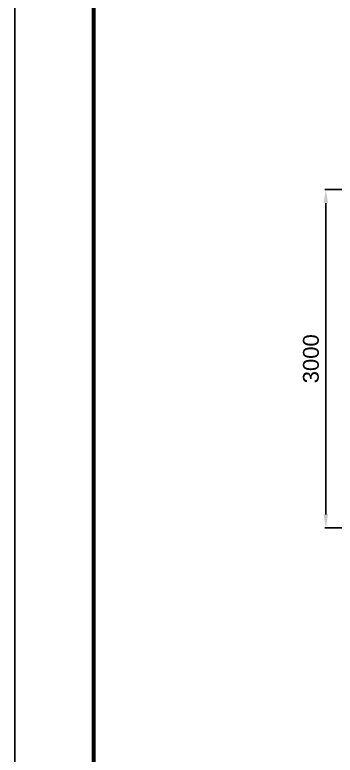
# Model space of a CAD drawing. Header units: millimetres. Extents: x 2142 to 31549, y 1327 to 22122.
# Drawn here: x 2142 to 4983, y 6895 to 13459 of the extents above; entities that cross this region are included whole.
import ezdxf

# ---------------------------------------------------------------- set-up
doc = ezdxf.new("R2010")
doc.units = ezdxf.units.MM
doc.layers.add('냉각탑_form', color=1, linetype='Continuous')
doc.layers.add('냉각탑_기초', color=23, linetype='Continuous')
doc.styles.get("Standard").update_dxf_attribs({"font": 'arial.ttf'})
doc.dimstyles.new('1.40', dxfattribs={"dimscale": 20, "dimtxt": 1.5, "dimasz": 1, "dimexe": 0.5, "dimexo": 0.5, "dimgap": 0.5, "dimtad": 1, "dimdec": 0, "dimzin": 0, "dimdsep": 46, "dimtxsty": 'Standard', "dimcen": 0, "dimclrd": 2, "dimclre": 2, "dimclrt": 3, "dimadec": 0, "dimazin": 0, "dimtfac": 1, "dimtdec": 0, "dimtmove": 0, "dimatfit": 0, "dimfxl": 1, "dimtolj": 1, "dimtzin": 0, "dimlwd": -1, "dimlwe": -1, "dimarcsym": 0})

# ---------------------------------------------------------------- blocks, each defined once
blk = doc.blocks.new('*D21')
at = {"layer": 'Defpoints', "color": 0, "ltscale": 30, "transparency": 16777216}
for p in [(5586.3, 11909.8), (4900, 8909.8), (5586.3, 8909.8)]:
    blk.add_point(p, dxfattribs=at)
at = {"layer": '냉각탑_기초', "color": 2, "ltscale": 30, "transparency": 16777216}
for p, q in [((5486.3, 11909.8), (4890, 11909.8)), ((4900, 11789.8), (4900, 9029.8)), ((5486.3, 8909.8), (4890, 8909.8))]:
    blk.add_line(p, q, dxfattribs=at)
for points in [[(4880, 11789.8), (4920, 11789.8), (4900, 11909.8)], [(4880, 9029.8), (4920, 9029.8), (4900, 8909.8)]]:
    blk.add_solid(points, dxfattribs=at)
at = {"layer": '냉각탑_기초', "color": 3, "lineweight": 20, "ltscale": 30, "transparency": 16777216, "insert": (4768.5, 10409.8), "char_height": 140, "attachment_point": 5, "rotation": 90}
blk.add_mtext('\\A1;3000', dxfattribs=at)

msp = doc.modelspace()

# ---------------------------------------------------------------- linework, layer by layer
at = {"layer": 'Defpoints'}
msp.add_lwpolyline([(2141.8, 22122.3), (31549, 22122.3), (31549, 1327.2), (2141.8, 1327.2)], close=True, dxfattribs=at)
at = {"layer": '냉각탑_form', "const_width": 35}
msp.add_lwpolyline([(2842, 21422.1), (2842, 2027.4), (30848.8, 2027.4), (30848.8, 21422.1)], close=True, dxfattribs=at)

# ---------------------------------------------------------------- dimensions: what is measured, and where the dimension line sits
at = {"layer": '냉각탑_기초', "lineweight": 20, "ltscale": 30}
dim = msp.add_linear_dim(base=(4900, 8909.8), p1=(5586.3, 11909.8), p2=(5586.3, 8909.8), angle=90, dimstyle='1.40', override={"dimtxt": 7, "dimasz": 6, "dimexo": 5, "dimgap": 3}, dxfattribs=at)
dim.commit()
dim.dimension.update_dxf_attribs({"geometry": '*D21', "text_midpoint": (4768.5, 10409.8)})

doc.saveas('drawing.dxf')
